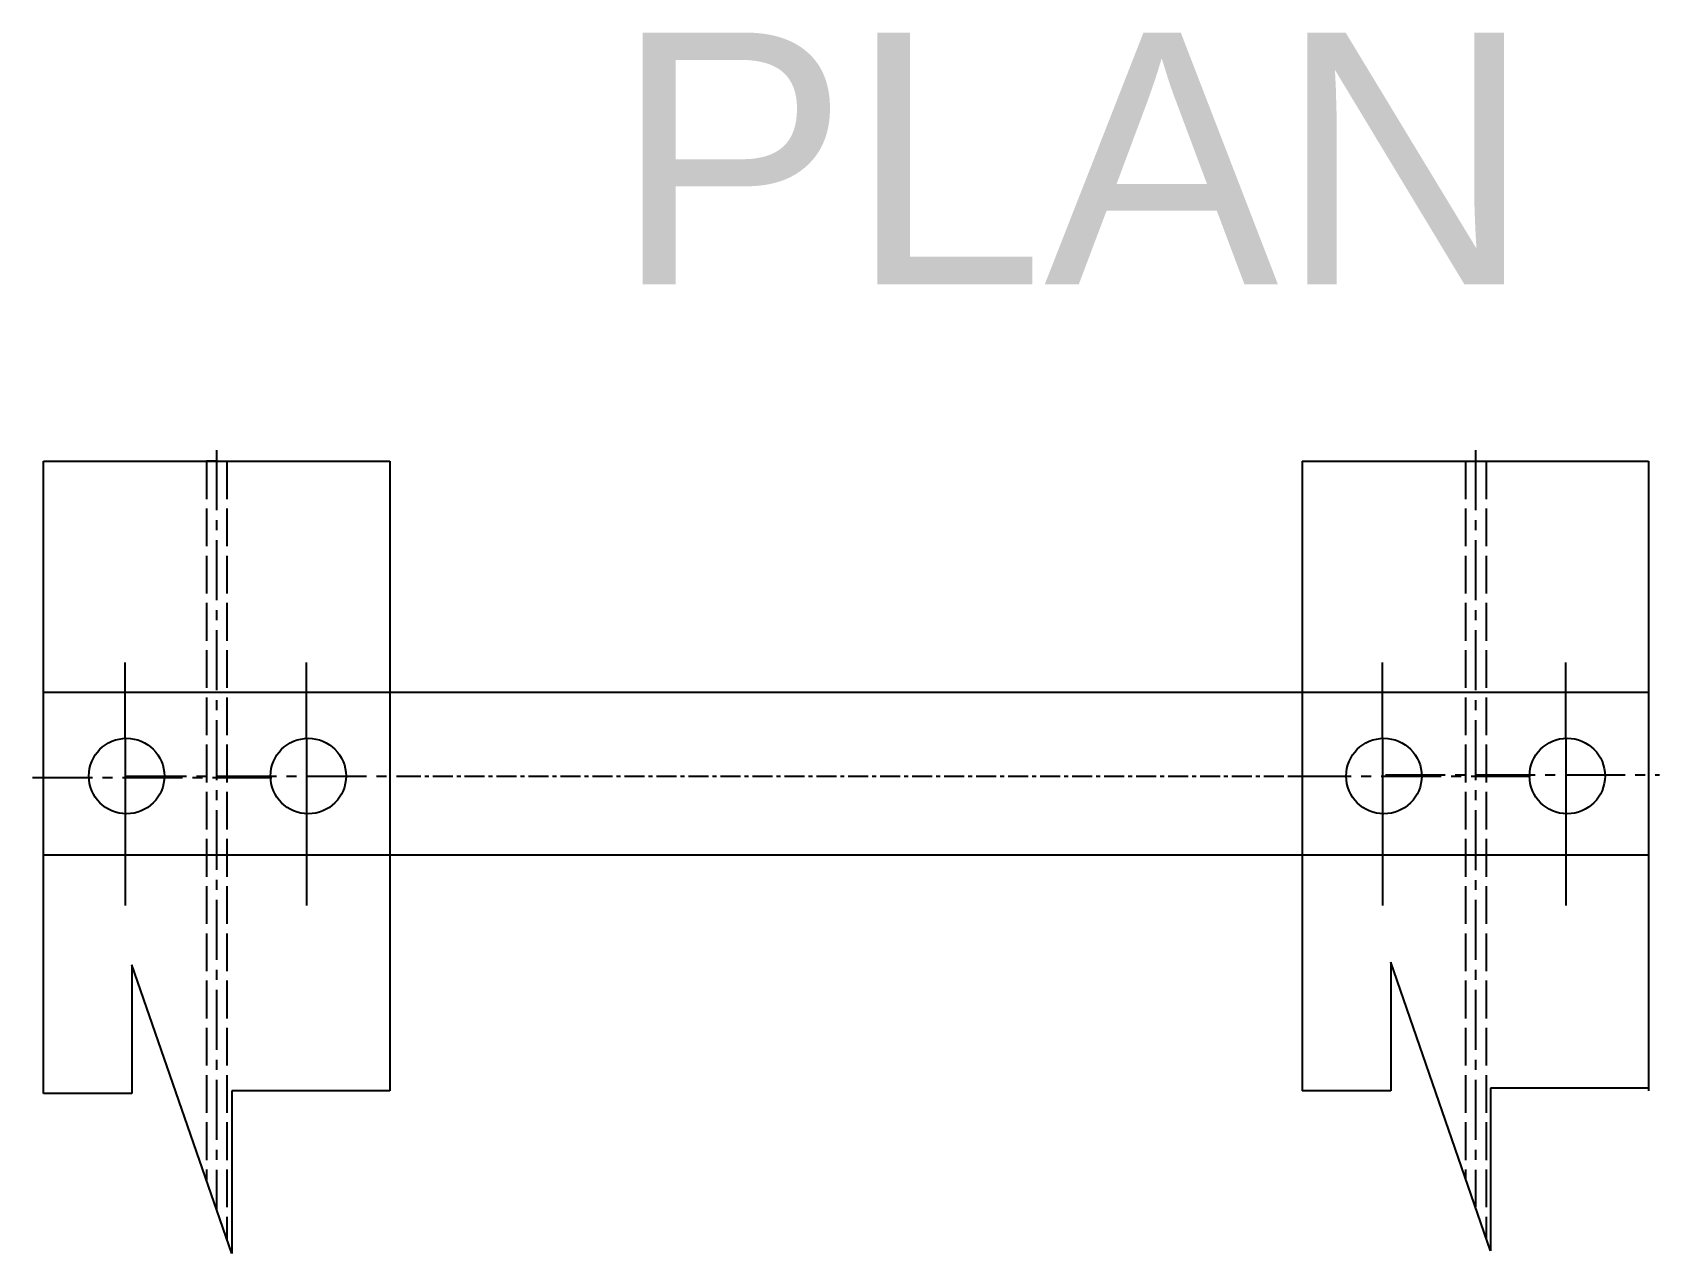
# Model space of a CAD drawing. Header units: millimetres. Extents: x 4395 to 7387, y 3075 to 7490.
# Drawn here: x 4431 to 4948, y 6489 to 6877 of the extents above; entities that cross this region are included whole.
import ezdxf

# ---------------------------------------------------------------- set-up
doc = ezdxf.new("R2010")
doc.units = ezdxf.units.MM
for name, pattern in [('ACAD_ISO02W100', [15, 12, -3]), ('CENTER', [50.8, 31.75, -6.35, 6.35, -6.35]), ('CENTER2', [28.575, 19.05, -3.175, 3.175, -3.175])]:
    doc.linetypes.add(name, pattern=pattern)
doc.styles.get("Standard").update_dxf_attribs({"font": 'arial.ttf'})

# ---------------------------------------------------------------- blocks, each defined once
blk = doc.blocks.new('*U57')
at = {"color": 0, "linetype": 'CENTER2', "transparency": 16777216}
blk.add_line((0, 103.5), (0, -136.82), dxfattribs=at)
blk = doc.blocks.new('*U58')
at = {"color": 0, "linetype": 'CENTER2', "transparency": 16777216}
blk.add_line((0, 103.71), (0, -137.6), dxfattribs=at)
blk = doc.blocks.new('*U59')
at = {"color": 0, "linetype": 'CENTER2', "transparency": 16777216}
blk.add_line((-38.02, 0), (38.02, 0), dxfattribs=at)
blk = doc.blocks.new('*U60')
at = {"color": 0, "linetype": 'CENTER2', "transparency": 16777216}
blk.add_line((-43.55, 0), (43.55, 0), dxfattribs=at)
blk = doc.blocks.new('*U61')
at = {"color": 0, "linetype": 'CENTER2', "transparency": 16777216}
blk.add_line((-38.02, 0), (38.02, 0), dxfattribs=at)
blk = doc.blocks.new('*U62')
at = {"color": 0, "linetype": 'CENTER2', "transparency": 16777216}
blk.add_line((-43.55, 0), (43.55, 0), dxfattribs=at)

msp = doc.modelspace()

# ---------------------------------------------------------------- linework, layer by layer
at = {"ltscale": 0.2}
for p, q in [((4434.356, 6740.314), (4544.356, 6740.314)), ((4434.356, 6539.491), (4434.356, 6740.314)), ((4489.356, 6740.314), (4486.106, 6740.314)), ((4544.356, 6740.314), (4544.356, 6540.314)), ((4834.356, 6740.314), (4834.356, 6540.314)), ((4834.356, 6740.314), (4944.356, 6740.314)), ((4944.356, 6740.314), (4944.356, 6540.314)), ((4460.305, 6652.301), (4460.305, 6676.398)), ((4517.962, 6652.301), (4517.962, 6676.398)), ((4859.859, 6652.301), (4859.859, 6676.398)), ((4918.11, 6652.314), (4918.11, 6676.412)), ((4434.356, 6666.939), (4944.356, 6666.939)), ((4460.305, 6652.301), (4460.305, 6599.224)), ((4517.962, 6652.301), (4517.962, 6599.224)), ((4859.859, 6652.301), (4859.859, 6599.224)), ((4918.11, 6652.314), (4918.11, 6599.237)), ((4434.356, 6615.261), (4944.356, 6615.261)), ((4494.145, 6488.655), (4462.454, 6580.326)), ((4462.454, 6580.326), (4462.454, 6539.491)), ((4894.145, 6489.478), (4862.454, 6581.15)), ((4862.454, 6581.15), (4862.454, 6540.314)), ((4544.356, 6540.314), (4494.145, 6540.314)), ((4494.145, 6540.314), (4494.145, 6488.655)), ((4862.454, 6540.314), (4834.356, 6540.314)), ((4944.356, 6541.138), (4894.145, 6541.138)), ((4894.145, 6541.138), (4894.145, 6489.478)), ((4462.454, 6539.491), (4434.356, 6539.491))]:
    msp.add_line(p, q, dxfattribs=at)
at = {"linetype": 'ACAD_ISO02W100'}
for p, q in [((4486.106, 6740.314), (4486.115, 6511.883)), ((4492.606, 6740.314), (4492.621, 6493.065)), ((4886.25, 6740.314), (4886.259, 6512.292)), ((4892.75, 6740.314), (4892.764, 6493.474))]:
    msp.add_line(p, q, dxfattribs=at)
at = {"linetype": 'CENTER', "ltscale": 0.2}
msp.add_line((4547.856, 6640.314), (4834.356, 6640.314), dxfattribs=at)
at = {"ltscale": 0.2}
for centre in [(4460.751, 6640.314), (4518.484, 6640.314), (4860.305, 6640.314), (4918.556, 6640.328)]:
    msp.add_circle(centre, 12, dxfattribs=at)

# ---------------------------------------------------------------- block references
at = {"linetype": 'CENTER2'}
for name, p in [('*U58', (4489.356, 6640.108)), ('*U57', (4889.356, 6640.314)), ('*U59', (4468.881, 6639.902)), ('*U60', (4504.304, 6640.314)), ('*U61', (4868.881, 6640.314)), ('*U62', (4904.304, 6640.726))]:
    msp.add_blockref(name, p, dxfattribs=at)

# ---------------------------------------------------------------- texts
at = {"ltscale": 0.2, "insert": (4615.621, 6876.5), "char_height": 80, "attachment_point": 1}
msp.add_mtext_dynamic_manual_height_columns('PLAN', width=732.18672, gutter_width=12.5, heights=[0], dxfattribs=at)

doc.saveas('drawing.dxf')
